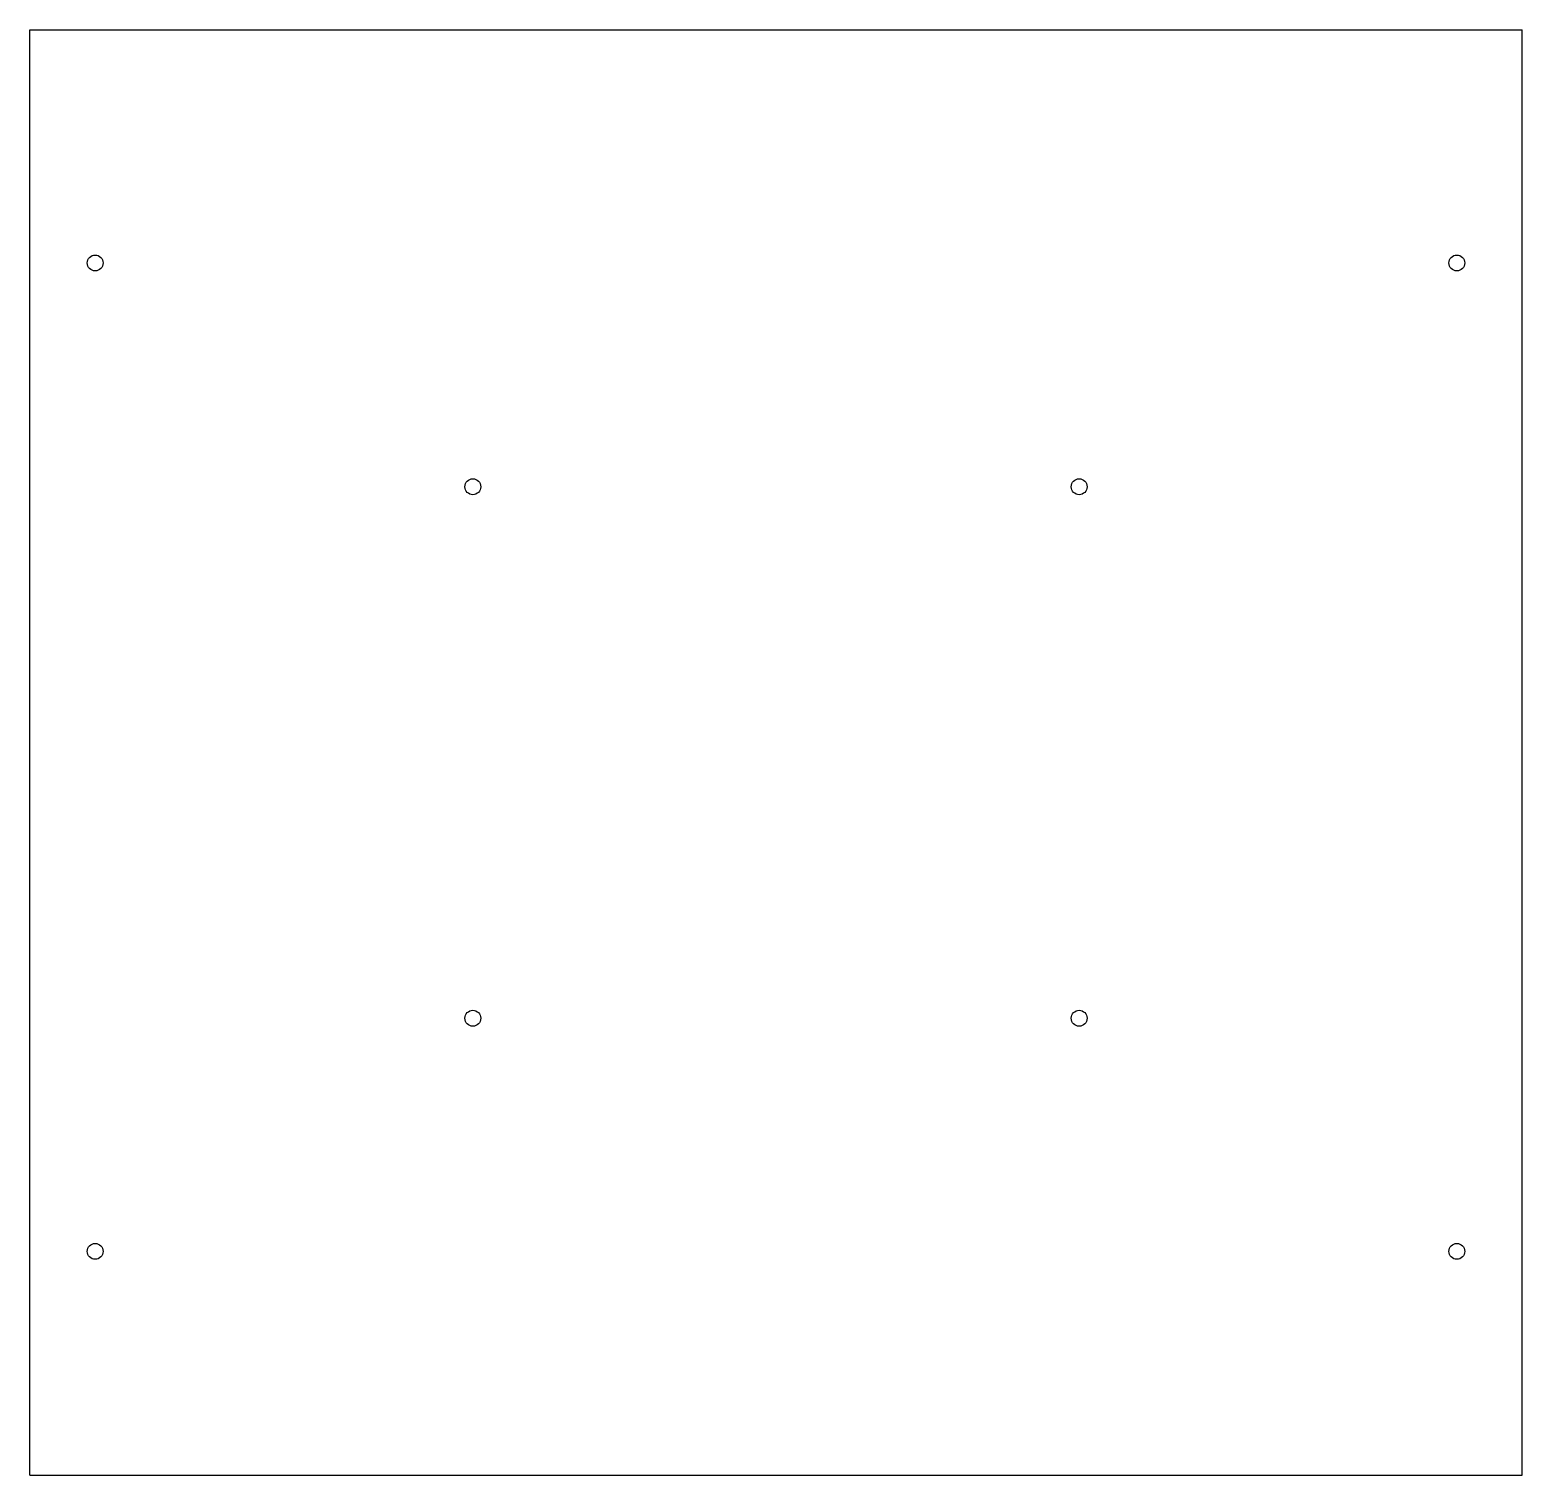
# Model space of a CAD drawing. Header units: millimetres. Extents: x -160 to 160, y 0 to 310.
import ezdxf

# ---------------------------------------------------------------- set-up
doc = ezdxf.new("R2010")
doc.units = ezdxf.units.MM

msp = doc.modelspace()

# ---------------------------------------------------------------- linework, layer by layer
for p, q in [((-160, 0), (-160, 310)), ((-160, 310), (160, 310)), ((160, 0), (160, 310)), ((-160, 0), (160, 0))]:
    msp.add_line(p, q)
for centre in [(-146, 260), (146, 260), (-65, 212), (65, 212), (-65, 98), (65, 98), (-146, 48), (146, 48)]:
    msp.add_circle(centre, 1.7)

doc.saveas('drawing.dxf')
